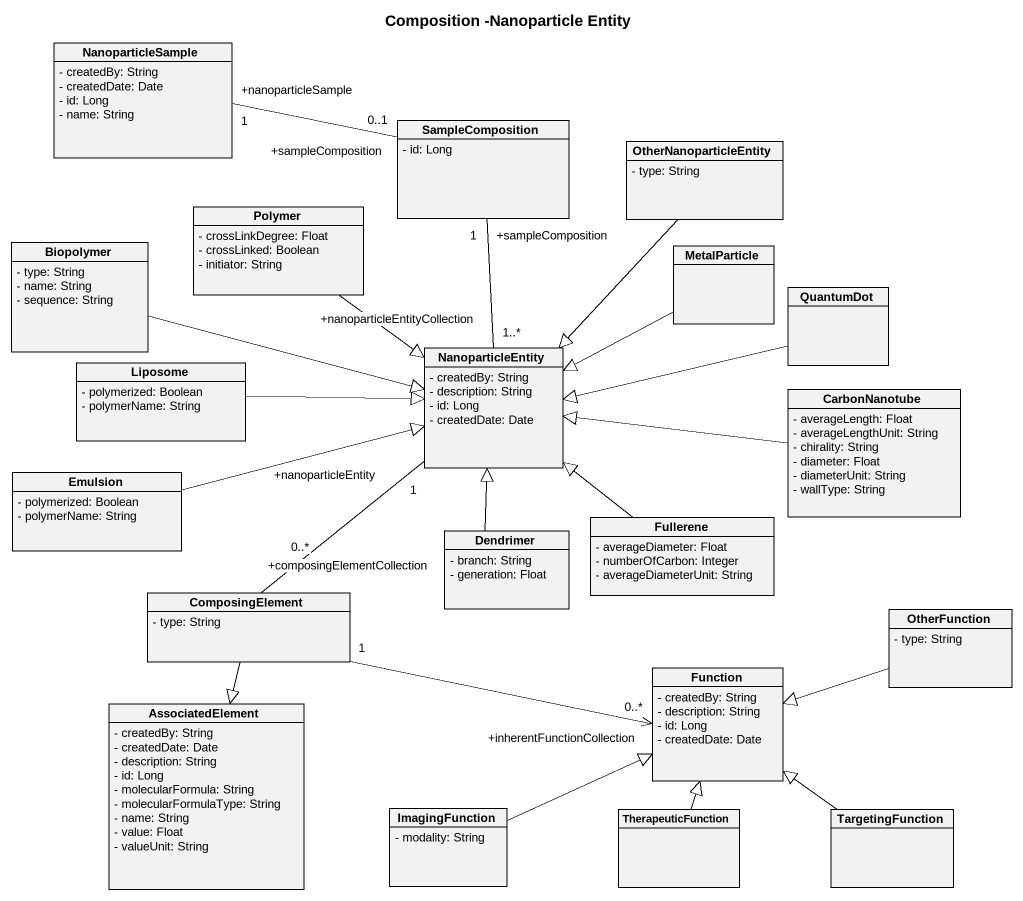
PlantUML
@startuml
title Composition -Nanoparticle Entity
hide circle
hide empty members
skinparam classAttributeIconSize 0
class NanoparticleSample {
  - createdBy: String
  - createdDate: Date
  - id: Long
  - name: String
}
class SampleComposition {
  - id: Long
}
class OtherNanoparticleEntity {
  - type: String
}
class Polymer {
  - crossLinkDegree: Float
  - crossLinked: Boolean
  - initiator: String
}
class Biopolymer {
  - type: String
  - name: String
  - sequence: String
}
class MetalParticle
class QuantumDot
class Liposome {
  - polymerized: Boolean
  - polymerName: String
}
class NanoparticleEntity {
  - createdBy: String
  - description: String
  - id: Long
  - createdDate: Date
}
class CarbonNanotube {
  - averageLength: Float
  - averageLengthUnit: String
  - chirality: String
  - diameter: Float
  - diameterUnit: String
  - wallType: String
}
class Emulsion {
  - polymerized: Boolean
  - polymerName: String
}
class Dendrimer {
  - branch: String
  - generation: Float
}
class Fullerene {
  - averageDiameter: Float
  - numberOfCarbon: Integer
  - averageDiameterUnit: String
}
class ComposingElement {
  - type: String
}
class OtherFunction {
  - type: String
}
class Function {
  - createdBy: String
  - description: String
  - id: Long
  - createdDate: Date
}
class AssociatedElement {
  - createdBy: String
  - createdDate: Date
  - description: String
  - id: Long
  - molecularFormula: String
  - molecularFormulaType: String
  - name: String
  - value: Float
  - valueUnit: String
}
class ImagingFunction {
  - modality: String
}
class TherapeuticFunction
class TargetingFunction
NanoparticleSample "+nanoparticleSample\n1" -right- "+sampleComposition\n0..1" SampleComposition
SampleComposition "+sampleComposition\n1" -- "+nanoparticleEntityCollection\n1..*" NanoparticleEntity
OtherNanoparticleEntity --|> NanoparticleEntity
Polymer --|> NanoparticleEntity
Biopolymer -right-|> NanoparticleEntity
MetalParticle -left-|> NanoparticleEntity
QuantumDot -left-|> NanoparticleEntity
Liposome -right-|> NanoparticleEntity
NanoparticleEntity "+nanoparticleEntity\n1" -- "+composingElementCollection\n0..*" ComposingElement
CarbonNanotube -left-|> NanoparticleEntity
Emulsion -right-|> NanoparticleEntity
Dendrimer -up-|> NanoparticleEntity
Fullerene -up-|> NanoparticleEntity
ComposingElement "1" -right-> "+inherentFunctionCollection\n0..*" Function
ComposingElement --|> AssociatedElement
OtherFunction -left-|> Function
ImagingFunction -right-|> Function
TherapeuticFunction -up-|> Function
TargetingFunction -up-|> Function
@enduml
